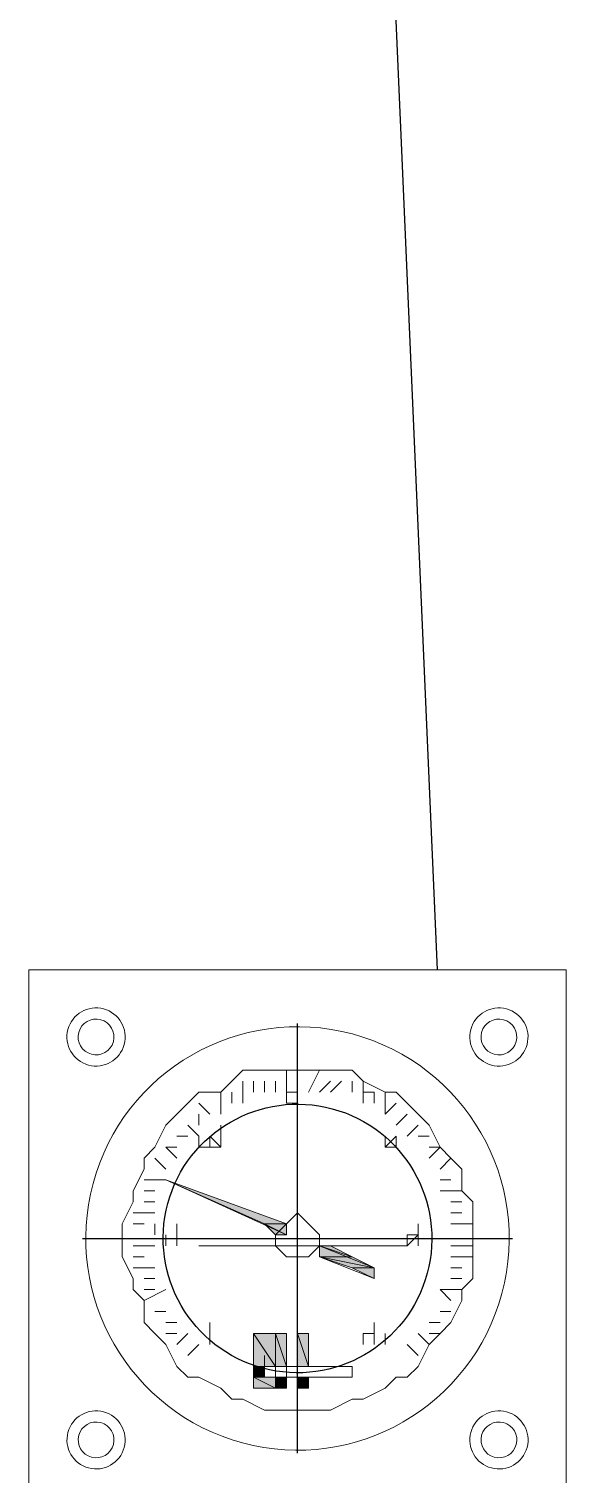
# Model space of a CAD drawing. Header units: millimetres. Extents: x -41310 to 13905, y 1865 to 89610.
# Drawn here: x 6042.8 to 6102.8, y 7212.7 to 7374.1 of the extents above; entities that cross this region are included whole.
import ezdxf

# ---------------------------------------------------------------- set-up
doc = ezdxf.new("R2010")
doc.units = ezdxf.units.MM
doc.linetypes.add('CENTER', pattern=[50.800000000000004, 31.75, -6.35, 6.35, -6.35])
doc.layers.add('1轮廓实线层', color=7, linetype='Continuous', lineweight=0)
doc.layers.add('粗实线', color=7, linetype='Continuous', lineweight=25)
for name, color, linetype in [('3中心线层', 1, 'CENTER'), ('5尺寸标注层', 3, 'Continuous'), ('PDF_0', 7, 'Continuous')]:
    doc.layers.add(name, color=color, linetype=linetype)

msp = doc.modelspace()

# ---------------------------------------------------------------- linework, layer by layer
at = {"layer": '1轮廓实线层', "extrusion": (-0.004685415688226652, -0.01745240643729067, 0.9998367168639968)}
for p, q in [((6102.78099954039, 7269.007595587696, 155.4811282372162), (6042.781658338272, 7269.007595587693, 155.1999604727102)), ((6042.781658338272, 7269.007595587693, 155.1999604727102), (6042.786565392376, 7209.01673387831, 154.1528275840811)), ((6102.785906594495, 7209.016733878311, 154.4339953485872), (6102.78099954039, 7269.007595587696, 155.4811282372162))]:
    msp.add_line(p, q, dxfattribs=at)
for centre, radius in [((3988.117669423093, 8567.43168873985), 23.64412742520642), ((3960.552560137057, 8583.327120475062), 3.25), ((4004.013101158305, 8594.99679802589), 3.25), ((3960.552560137057, 8583.327120475062), 2), ((4004.013101158305, 8594.99679802589), 2), ((3972.222237687884, 8539.866579453812), 3.25), ((4015.682778709135, 8551.536257004635), 3.25), ((3972.222237687884, 8539.866579453812), 2), ((4015.682778709135, 8551.536257004635), 2)]:
    msp.add_circle(centre, radius, dxfattribs=at)
at = {"layer": '3中心线层', "color": 1, "ltscale": 5, "extrusion": (-0.004685415688226652, -0.01745240643729067, 0.9998367168639968)}
for p, q in [((6072.785745288023, 7215.015820136641, 154.3981247567225), (6072.781819644738, 7263.008509504149, 155.2358310676257)), ((6048.784045985533, 7239.012164820394, 154.7045108063717), (6096.783518947227, 7239.012164820396, 154.9294450179765))]:
    msp.add_line(p, q, dxfattribs=at)
at = {"layer": '5尺寸标注层', "ltscale": 2, "extrusion": (-0.004685415688226654, -0.01745240643729067, 0.9998367168639969)}
msp.add_line((6068.556877539581, 7724.451358974596, 80.58857170055433), (6088.383792735617, 7269.007595587704, 155.4136603222138), dxfattribs=at)
at = {"layer": 'PDF_0', "color": 7, "lineweight": 13, "true_color": 0xffffff, "extrusion": (-0.004685415688226654, -0.01745240643729067, 0.9998367168639969)}
for p, q in [((6066.659865159681, 7257.784944995557, 155.1159638228831), (6065.435488952523, 7256.560641695309, 155.0888556462872)), ((6069.108817861866, 7257.784944995557, 155.1274400581693), (6066.659865159681, 7257.784944995557, 155.1159638228831)), ((6071.557770563946, 7257.784944995556, 155.138916293455), (6069.108817861866, 7257.784944995557, 155.1274400581693)), ((6071.557917795618, 7255.336285342042, 155.0961750008645), (6071.557717507695, 7257.78489194248, 155.1389151187688)), ((6072.782246915081, 7257.784944995557, 155.1446544110983), (6071.557770563946, 7257.784944995556, 155.138916293455)), ((6072.782394146681, 7255.33628534204, 155.1019131185075), (6072.782193858759, 7257.784891942479, 155.1446532364117)), ((6075.231199617177, 7257.784944995556, 155.1561306463841), (6072.782246915081, 7257.784944995557, 155.1446544110983)), ((6072.782246915081, 7257.784944995557, 155.1446544110983), (6072.782246915081, 7257.784944995557, 155.1446544110983)), ((6072.782262222876, 7257.784922549969, 155.1446540910399), (6072.782462510798, 7255.336315949632, 155.1019139731375)), ((6074.006870497714, 7255.336285342042, 155.1076512361504), (6075.231146560927, 7257.78489194248, 155.1561294716979)), ((6076.455675968211, 7257.784944995557, 155.161868764027), (6075.231199617177, 7257.784944995556, 155.1561306463841)), ((6078.904628670465, 7257.784944995556, 155.1733449993135), (6076.455675968211, 7257.784944995557, 155.161868764027)), ((6080.129205165475, 7256.560641695309, 155.1577130580038), (6078.904628670465, 7257.784944995556, 155.1733449993135)), ((6065.435488952523, 7256.560641695309, 155.0888556462872), (6064.211112745437, 7255.33633839522, 155.0617474696945)), ((6066.660119668699, 7254.112096310123, 155.0518544993514), (6066.659919380776, 7256.560702910548, 155.0945946172553)), ((6067.8844958758, 7255.336399610385, 155.0789626759472), (6067.884395731839, 7256.560702910547, 155.1003327348983)), ((6069.109018152874, 7255.336300645837, 155.0846992813561), (6069.108918008913, 7256.560603946013, 155.1060693403075)), ((6070.333441444497, 7255.336285342042, 155.0904368832213), (6070.333341300538, 7256.560588642219, 155.1118069421727)), ((6072.782447206092, 7255.336300645837, 155.1019136342852), (6072.78234706213, 7256.560603946013, 155.1232836932365)), ((6075.23134684885, 7255.336285342041, 155.1133893537937), (6076.455723055922, 7256.560588642216, 155.1404975303879)), ((6076.455823199884, 7255.336285342042, 155.1191274714365), (6077.680199406968, 7256.560588642218, 155.1462356480308)), ((6078.90477590205, 7255.336285342042, 155.1306037067227), (6078.904675758089, 7256.560588642217, 155.151973765674)), ((6080.129352397074, 7254.11198204188, 155.1149717654146), (6080.129152109152, 7256.560588642219, 155.157711883317)), ((6082.578258011619, 7255.336338395219, 155.1478192343402), (6080.129205165475, 7256.560641695309, 155.1577130580038)), ((6061.762160043267, 7255.33633839522, 155.0502712344083), (6060.537783836166, 7254.112035094957, 155.0231630578125)), ((6064.211112745437, 7255.33633839522, 155.0617474696945), (6061.762160043267, 7255.33633839522, 155.0502712344083)), ((6064.211267110491, 7252.887793009859, 155.0190082051123), (6064.211066822569, 7255.336399610385, 155.061748323018)), ((6065.435643317578, 7254.112096310122, 155.0461163817081), (6065.435543173615, 7255.336399610387, 155.067486440661)), ((6072.782447206092, 7255.336300645837, 155.1019136342852), (6071.557970854956, 7255.336300645838, 155.0961755166419)), ((6072.782447206092, 7255.336300645837, 155.1019136342852), (6071.557970854956, 7255.336300645838, 155.0961755166419)), ((6071.557970854956, 7255.336300645838, 155.0961755166419), (6071.558070998917, 7254.111997345573, 155.074805457689)), ((6072.782547350052, 7254.111997345574, 155.0805435753323), (6072.782447206092, 7255.336300645837, 155.1019136342852)), ((6072.782547350052, 7254.111997345574, 155.0805435753323), (6072.782447206092, 7255.336300645837, 155.1019136342852)), ((6072.782547350052, 7254.111997345574, 155.0805435753323), (6072.782447206092, 7255.336300645837, 155.1019136342852)), ((6072.782547350052, 7254.111997345574, 155.0805435753323), (6072.782447206092, 7255.336300645837, 155.1019136342852)), ((6072.782547350052, 7254.111997345574, 155.0805435753323), (6072.782447206092, 7255.336300645837, 155.1019136342852)), ((6072.782547350052, 7254.111997345574, 155.0805435753323), (6072.782447206092, 7255.336300645837, 155.1019136342852)), ((6080.129305312523, 7255.336300645838, 155.1363423401434), (6081.353781663587, 7255.336300645837, 155.1420804577863)), ((6081.35382874821, 7254.111982041881, 155.1207098830579), (6081.353728604248, 7255.336285342042, 155.142079942009)), ((6083.802734362667, 7255.336338395221, 155.1535573519832), (6082.578258011619, 7255.336338395219, 155.1478192343402)), ((6082.578258014708, 7255.336300645838, 155.1478185754296), (6082.578458302631, 7252.887694045412, 155.1050784575256)), ((6085.027310857662, 7254.112035094957, 155.1379254106731), (6083.802734362667, 7255.336338395221, 155.1535573519832)), ((6059.313407629094, 7252.887731794706, 154.996054881217), (6058.08903142192, 7251.663428494619, 154.9689467046239)), ((6060.537783836166, 7254.112035094957, 155.0231630578125), (6059.313407629094, 7252.887731794706, 154.996054881217)), ((6062.986790759369, 7252.887793009861, 155.0132700874691), (6061.762214264361, 7254.112096310124, 155.028902028779)), ((6061.762414552283, 7251.663489709787, 154.9861619108766), (6061.762314408322, 7252.887793009861, 155.0075319698262)), ((6071.558070998917, 7254.111997345573, 155.074805457689), (6072.782547350052, 7254.111997345574, 155.0805435753323)), ((6082.578458302631, 7252.887694045412, 155.1050784575256), (6083.802834509715, 7254.111997345575, 155.1321866341196)), ((6083.80303479764, 7251.663390745238, 155.0894465162172), (6085.027411004712, 7252.887694045413, 155.1165546928113)), ((6086.251887352671, 7252.887731794709, 155.1222934693634), (6085.027310857662, 7254.112035094957, 155.1379254106731)), ((6087.476463847753, 7251.663428494621, 155.1066615280569), (6086.251887352671, 7252.887731794709, 155.1222934693634)), ((6058.08903142192, 7251.663428494619, 154.9689467046239), (6056.864755358811, 7249.214821894196, 154.9204684690771)), ((6061.762514696245, 7250.439186409523, 154.9647918519237), (6060.537938201221, 7251.663489709787, 154.9804237932336)), ((6064.211513324368, 7250.439087444975, 154.9762665749756), (6064.211413180406, 7251.663390745236, 154.9976366339285)), ((6085.027611292634, 7250.439087444975, 155.0738145749072), (6086.25198749972, 7251.663390745237, 155.1009227515029)), ((6088.701140486737, 7249.214821894197, 155.0696595277959), (6087.476463847753, 7251.663428494621, 155.1066615280569)), ((6060.538038345181, 7250.439186409522, 154.9590537342808), (6059.313561994061, 7250.439186409523, 154.9533156166375)), ((6061.7625606222, 7250.439087444974, 154.9647903396895), (6061.76266076616, 7249.214784144899, 154.9434202807399)), ((6064.211613468331, 7249.214784144899, 154.9548965160261), (6062.987036973336, 7250.439087444973, 154.9705284573328)), ((6062.987137117298, 7249.2147841449, 154.9491583983832), (6062.987036973336, 7250.439087444973, 154.9705284573328)), ((6062.987137117298, 7249.2147841449, 154.9491583983832), (6062.987036973336, 7250.439087444973, 154.9705284573328)), ((6064.211613468331, 7249.214784144899, 154.9548965160261), (6064.211513324368, 7250.439087444975, 154.9762665749756)), ((6082.578658590553, 7250.439087444974, 155.0623383396214), (6082.578758734514, 7249.2147841449, 155.0409682806718)), ((6082.578758734514, 7249.2147841449, 155.0409682806718), (6082.578658590553, 7250.439087444974, 155.0623383396214)), ((6082.578658590553, 7250.439087444974, 155.0623383396214), (6082.578658590553, 7250.439087444974, 155.0623383396214)), ((6082.578758734514, 7249.2147841449, 155.0409682806718), (6083.8031349416, 7250.439087444975, 155.0680764572643)), ((6083.803235085561, 7249.214784144901, 155.0467063983148), (6083.8031349416, 7250.439087444975, 155.0680764572643)), ((6083.803235085561, 7249.214784144901, 155.0467063983148), (6083.8031349416, 7250.439087444975, 155.0680764572643)), ((6086.252087643681, 7250.439087444975, 155.07955269255), (6087.476563994802, 7250.439087444975, 155.0852908101933)), ((6056.864755358811, 7249.214821894196, 154.9204684690771), (6055.640379151635, 7247.990518593931, 154.8933602924809)), ((6055.640379151635, 7247.990518593931, 154.8933602924809), (6055.640479295596, 7246.766215293668, 154.8719902335281)), ((6058.089386074898, 7246.766276508922, 154.8834673221393), (6056.864809579903, 7247.990579809099, 154.8990992634478)), ((6059.313808208028, 7247.990480844636, 154.9105739865012), (6058.089231712931, 7249.2147841449, 154.9262059278108)), ((6058.089231712931, 7249.2147841449, 154.9262059278108), (6059.313708064066, 7249.214784144899, 154.9319440454541)), ((6061.76266076616, 7249.214784144899, 154.9434202807399), (6062.987137117298, 7249.2147841449, 154.9491583983832)), ((6062.987137117298, 7249.2147841449, 154.9491583983832), (6064.211613468331, 7249.214784144899, 154.9548965160261)), ((6082.578758734514, 7249.2147841449, 155.0409682806718), (6083.803235085561, 7249.214784144901, 155.0467063983148)), ((6087.476664138762, 7249.2147841449, 155.0639207512437), (6088.701140489827, 7249.2147841449, 155.0696588688867)), ((6088.701140489827, 7249.2147841449, 155.0696588688867), (6087.476764282726, 7247.990480844638, 155.0425506922909)), ((6089.925716981819, 7247.990518593934, 155.0540275864863), (6088.701140486737, 7249.214821894197, 155.0696595277959)), ((6088.70135608244, 7246.766192848258, 155.0269190898347), (6089.925732289599, 7247.990496148344, 155.0540272664278)), ((6091.150293476916, 7246.766215293671, 155.0383956451767), (6089.925716981819, 7247.990518593934, 155.0540275864863)), ((6055.640479295596, 7246.766215293668, 154.8719902335281), (6054.416203232486, 7244.317608693332, 154.8235119979828)), ((6091.150493764839, 7244.317608693332, 154.9956555272743), (6091.150293476916, 7246.766215293671, 155.0383956451767)), ((6058.08948621886, 7245.541973208748, 154.862097263188), (6055.640533516778, 7245.541973208746, 154.8506210279022)), ((6071.559172582492, 7240.644661043349, 154.8397348092192), (6058.089532144815, 7245.541874244213, 154.862095750954)), ((6058.089532144815, 7245.541874244213, 154.862095750954), (6071.559272726454, 7239.420357743275, 154.8183647502697)), ((6088.701456226402, 7245.541889547992, 155.0055490308819), (6089.925932577523, 7245.541889547994, 155.0112871485251)), ((6054.416303376449, 7243.093305393068, 154.80214193903), (6053.192027313222, 7240.64469879273, 154.7536637034841)), ((6054.416203232486, 7244.317608693332, 154.8235119979828), (6054.416303376449, 7243.093305393068, 154.80214193903)), ((6056.865110011787, 7244.317669908498, 154.8349890865925), (6055.64063366074, 7244.317669908498, 154.8292509689496)), ((6056.865210155747, 7243.093366608235, 154.8136190276397), (6055.640733804701, 7243.093366608236, 154.8078809099968)), ((6088.701556370364, 7244.317586247746, 154.9841789719293), (6091.150509072546, 7244.317586247744, 154.9956552072155)), ((6089.926132865445, 7243.093282947657, 154.9685470306227), (6091.150609216507, 7243.093282947657, 154.9742851482657)), ((6092.375070259834, 7243.09330539307, 154.9800235859643), (6091.150493764839, 7244.317608693332, 154.9956555272743)), ((6092.375270547756, 7240.644698792734, 154.9372834680618), (6092.375070259834, 7243.09330539307, 154.9800235859643)), ((6056.86534092221, 7241.868933735949, 154.7922468504765), (6054.416388220042, 7241.868933735948, 154.7807706151903)), ((6072.783548797177, 7241.868872520784, 154.8668413830596), (6071.559172590004, 7240.644569220693, 154.8397332064664)), ((6074.00812529217, 7240.644569220694, 154.8512094417526), (6072.783548797177, 7241.868872520784, 154.8668413830596)), ((6072.783548797177, 7241.868872520784, 154.8668413830596), (6072.783548797177, 7241.868872520784, 154.8668413830596)), ((6089.926179943139, 7241.869048004366, 154.9471779161802), (6091.150656294201, 7241.869048004367, 154.9529160338232)), ((6053.192027313222, 7240.64469879273, 154.7536637034841), (6053.192127457181, 7239.420395492572, 154.7322936445331)), ((6055.640964715123, 7240.644630435861, 154.7651386738838), (6054.416488364002, 7240.644630435859, 154.7594005562405)), ((6056.865518752025, 7239.42044140384, 154.7495086219126), (6056.865418608064, 7240.644744704103, 154.7708786808654)), ((6059.314509215757, 7239.420357743275, 154.7609835738396), (6059.314409071796, 7240.644661043349, 154.7823536327892)), ((6071.559172590004, 7240.644569220693, 154.8397332064664), (6070.334796382931, 7239.420265920447, 154.812625029871)), ((6075.232701787194, 7239.420265920447, 154.8355775004429), (6074.00812529217, 7240.644569220694, 154.8512094417526)), ((6086.252951177858, 7239.42044140384, 154.8872234453455), (6086.252851033898, 7240.644744704105, 154.9085935042984)), ((6089.9262800871, 7240.644744704105, 154.9258078572274), (6092.375232789282, 7240.644744704106, 154.9372840925136)), ((6092.375370691718, 7239.420395492572, 154.9159134091108), (6092.375270547756, 7240.644698792734, 154.9372834680618)), ((6053.192127457181, 7239.420395492572, 154.7322936445331), (6053.192327745104, 7236.971788892118, 154.6895535266286)), ((6056.865641354094, 7238.196023835335, 154.728136673621), (6054.416688651927, 7238.196023835335, 154.7166604383348)), ((6058.09003286462, 7239.420357743276, 154.7552454561963), (6058.090133008584, 7238.196054442997, 154.7338753972431)), ((6058.09003286462, 7239.420357743276, 154.7552454561963), (6058.090133008584, 7238.196054442997, 154.7338753972431)), ((6059.314609359717, 7238.196054442997, 154.7396135148865), (6059.314509215757, 7239.420357743275, 154.7609835738396)), ((6059.314509215757, 7239.420357743275, 154.7609835738396), (6059.314609359717, 7238.196054442997, 154.7396135148865)), ((6070.334796382931, 7239.420265920447, 154.812625029871), (6070.334896526892, 7238.195962620255, 154.7912549709194)), ((6070.334896526892, 7238.195962620255, 154.7912549709194), (6071.559473021887, 7236.971659320006, 154.7756230296096)), ((6074.008425724054, 7236.971659320006, 154.7870992648958), (6075.232801931155, 7238.195962620255, 154.8142074414913)), ((6075.232801923646, 7238.196054442999, 154.8142090442457), (6075.232701779683, 7239.420357743277, 154.8355791031988)), ((6075.232801931155, 7238.195962620255, 154.8142074414913), (6075.232701787194, 7239.420265920447, 154.8355775004429)), ((6081.355383966968, 7235.747447842575, 154.800159514557), (6075.232801923646, 7238.196054442999, 154.8142090442457)), ((6086.252988939334, 7239.420357743276, 154.887222161986), (6085.028512588286, 7239.420357743276, 154.8814840443431)), ((6085.028612732247, 7238.196054442999, 154.86011398539), (6085.028512588286, 7239.420357743276, 154.8814840443431)), ((6085.028512588286, 7239.420357743276, 154.8814840443431), (6085.028612732247, 7238.196054442999, 154.86011398539)), ((6086.252988939334, 7239.420357743276, 154.887222161986), (6085.028612732247, 7238.196054442999, 154.86011398539)), ((6085.028612732247, 7238.196054442999, 154.86011398539), (6085.028612732247, 7238.196054442999, 154.86011398539)), ((6086.253051321819, 7238.196138103753, 154.8658533863957), (6086.252951177858, 7239.42044140384, 154.8872234453455)), ((6086.252988939334, 7239.420357743276, 154.887222161986), (6086.253089083294, 7238.196054442999, 154.8658521030329)), ((6086.252988939334, 7239.420357743276, 154.887222161986), (6086.253089083294, 7238.196054442999, 154.8658521030329)), ((6086.253089083294, 7238.196054442999, 154.8658521030329), (6086.252988939334, 7239.420357743276, 154.887222161986)), ((6089.926480375023, 7238.196138103753, 154.8830677393247), (6092.375433077206, 7238.196138103753, 154.8945439746109)), ((6089.926480375023, 7238.196138103753, 154.8830677393247), (6092.375433077206, 7238.196138103753, 154.8945439746109)), ((6092.375570979641, 7236.97178889212, 154.8731732912063), (6092.375370691718, 7239.420395492572, 154.9159134091108)), ((6092.375470838768, 7238.196054442999, 154.8945426912485), (6092.375370694806, 7239.420357743276, 154.9159127502016)), ((6053.192327745104, 7236.971788892118, 154.6895535266286), (6054.417004384178, 7234.523182291694, 154.6525515263681)), ((6055.641265147009, 7236.971720535159, 154.7010284970267), (6054.416788795888, 7236.971720535159, 154.6952903793835)), ((6071.559473021887, 7236.971659320006, 154.7756230296096), (6072.783949373023, 7236.971659320006, 154.7813611472529)), ((6072.783949373023, 7236.971659320006, 154.7813611472529), (6074.008425724054, 7236.971659320006, 154.7870992648958)), ((6075.232902067606, 7236.971751142733, 154.7928389852928), (6081.355484110929, 7234.523144542312, 154.7787894556042)), ((6089.926580518983, 7236.971834803489, 154.8616976803718), (6092.375533221166, 7236.97183480349, 154.873173915658)), ((6092.375771267563, 7234.523182291694, 154.8304331733024), (6092.375570979641, 7236.97178889212, 154.8731732912063)), ((6056.865841642018, 7235.747417234998, 154.6853965557185), (6054.416888939848, 7235.747417234998, 154.6739203204324)), ((6081.355484110929, 7234.523144542312, 154.7787894556042), (6081.355383966968, 7235.747447842575, 154.800159514557)), ((6089.926680662945, 7235.747531503241, 154.8403276214192), (6091.151157014006, 7235.747531503242, 154.8460657390622)), ((6054.417004384178, 7234.523182291694, 154.6525515263681), (6054.417104528138, 7233.298878991431, 154.6311814674152)), ((6054.417104528138, 7233.298878991431, 154.6311814674152), (6055.641681023133, 7232.074575691355, 154.6155495261085)), ((6056.865941785977, 7234.523113934822, 154.6640264967672), (6055.64146543493, 7234.523113934822, 154.6582883791243)), ((6056.866072548784, 7233.298725953537, 154.6426551031708), (6055.641596197633, 7233.298725953537, 154.6369169855274)), ((6058.090548899816, 7233.298725953535, 154.6483932208136), (6055.641696341594, 7232.074422653463, 154.6155469265778)), ((6091.151395063578, 7233.298841242135, 154.8033243377975), (6088.702442361322, 7233.298841242135, 154.7918481025109)), ((6088.702442361322, 7233.298841242135, 154.7918481025109), (6089.927018856405, 7232.074537941975, 154.7762161612031)), ((6089.926780806905, 7234.523228203153, 154.8189575624694), (6091.151257157968, 7234.523228203152, 154.8246956801124)), ((6091.151395060491, 7233.298878991431, 154.8033249967067), (6092.375771267563, 7234.523182291694, 154.8304331733024)), ((6091.151495204453, 7232.074575691357, 154.7819549377571), (6091.151395060491, 7233.298878991431, 154.8033249967067)), ((6055.641681023133, 7232.074575691355, 154.6155495261085), (6055.641881311056, 7229.625969090932, 154.5728094082045)), ((6089.92721914124, 7229.625969090934, 154.7334767022099), (6091.151495204453, 7232.074575691357, 154.7819549377571)), ((6058.09074918774, 7230.850119353198, 154.6056531029112), (6056.866272836705, 7230.850119353199, 154.5999149852684)), ((6088.702657964621, 7230.850119353201, 154.7491060439871), (6089.927134315741, 7230.8501193532, 154.7548441616303)), ((6055.641881311056, 7229.625969090932, 154.5728094082045), (6056.866457806153, 7228.401665790669, 154.557177466895)), ((6059.315325682749, 7229.625816052936, 154.5900211616012), (6058.0908493317, 7229.625816052935, 154.5842830439583)), ((6062.988839564639, 7228.401628041373, 154.5858673962011), (6062.988739420678, 7229.625931341638, 154.6072374551539)), ((6081.355984830735, 7228.401628041373, 154.6719391608464), (6081.355884686775, 7229.625931341639, 154.6933092197993)), ((6087.478281757534, 7229.625816052937, 154.7219978673913), (6088.70275810858, 7229.625816052936, 154.7277359850342)), ((6088.70284293408, 7228.401665790671, 154.7063685256138), (6089.92721914124, 7229.625969090934, 154.7334767022099)), ((6056.866457806153, 7228.401665790669, 154.557177466895), (6058.091034301147, 7227.177362490493, 154.5415455255865)), ((6059.31541868081, 7228.401551522426, 154.5686517458974), (6058.090942329762, 7228.401551522427, 154.5629136282545)), ((6058.091034301147, 7227.177362490493, 154.5415455255865), (6059.315710940204, 7224.72875589007, 154.5045435253259)), ((6060.539894002084, 7228.401665790669, 154.5743918532961), (6059.315517795012, 7227.177362490494, 154.5472836767019)), ((6061.76447049718, 7227.177362490493, 154.5587599119881), (6060.540094290005, 7225.953059190331, 154.5316517353937)), ((6062.988939708601, 7227.177324741109, 154.5644973372482), (6062.988839564639, 7228.401628041373, 154.5858673962011)), ((6062.988839564639, 7228.401628041373, 154.5858673962011), (6062.988939708601, 7227.177324741109, 154.5644973372482)), ((6062.988946848242, 7227.177362490494, 154.564498029631), (6062.98884670428, 7228.401665790669, 154.5858680885824)), ((6067.887253858199, 7222.280035021388, 154.5019682746394), (6067.886753138391, 7228.401551522428, 154.6088185693989)), ((6070.335712986461, 7228.401512752864, 154.6202941614393), (6067.886760284278, 7228.401512752862, 154.6088179261531)), ((6070.336006272357, 7224.728641621826, 154.5561846278293), (6070.335705840473, 7228.401551522427, 154.6202948046846)), ((6070.336006272357, 7224.728641621826, 154.5561846278293), (6070.335705840473, 7228.401551522427, 154.6202948046846)), ((6070.335728284226, 7228.401612737578, 154.6202959783863), (6071.560204635259, 7228.401612737579, 154.6260340960291)), ((6071.560482623477, 7224.728641621827, 154.5619227454726), (6071.560182191592, 7228.401551522426, 154.6260329223279)), ((6072.784958974524, 7224.728641621827, 154.5676608631155), (6072.784658542641, 7228.401551522426, 154.6317710399708)), ((6072.784680986408, 7228.401612737579, 154.6317722136725), (6074.009157337427, 7228.401612737578, 154.6375103313153)), ((6074.009435325557, 7224.728641621828, 154.5733989807584), (6074.009134893673, 7228.401551522427, 154.6375091576136)), ((6081.355984830735, 7228.401628041373, 154.6719391608464), (6080.131508479673, 7228.401628041374, 154.6662010432035)), ((6080.131608623633, 7227.177324741111, 154.6448309842506), (6080.131508479673, 7228.401628041374, 154.6662010432035)), ((6081.356084974697, 7227.17732474111, 154.6505691018936), (6081.355984830735, 7228.401628041373, 154.6719391608464)), ((6081.356084974697, 7227.17732474111, 154.6505691018936), (6081.355984830735, 7228.401628041373, 154.6719391608464)), ((6081.356084974697, 7227.17732474111, 154.6505691018936), (6081.355984830735, 7228.401628041373, 154.6719391608464)), ((6082.580561325818, 7227.177324741109, 154.6563072195368), (6082.580461181856, 7228.401628041373, 154.6776772784897)), ((6085.029514027899, 7227.177324741111, 154.6677834548226), (6086.254090522908, 7225.953021440951, 154.6521515135144)), ((6086.253890234986, 7228.401628041375, 154.6948916314184), (6087.478466730067, 7227.177324741111, 154.6792596901087)), ((6086.254190663782, 7224.72875589007, 154.6307821134722), (6087.478466726979, 7227.177362490493, 154.6792603490194)), ((6087.478374755507, 7228.401551522426, 154.700628451687), (6088.702851106642, 7228.401551522426, 154.7063665693303)), ((6087.478466726979, 7227.177362490493, 154.6792603490194), (6088.70284293408, 7228.401665790671, 154.7063685256138)), ((6069.111552365063, 7224.728702836978, 154.5504476838881), (6069.111452221101, 7225.953006137068, 154.5718177428379)), ((6071.560474453991, 7224.728718140775, 154.5619240428468), (6071.560374310028, 7225.95302144095, 154.5832941017981)), ((6072.784950805124, 7224.728718140774, 154.5676621604901), (6072.784850661163, 7225.95302144095, 154.5890322194414)), ((6059.315710940204, 7224.72875589007, 154.5045435253259), (6060.540287435199, 7223.504452589806, 154.4889115840158)), ((6078.90733256051, 7224.728718140775, 154.5963527487053), (6069.111521751907, 7224.728718140774, 154.550447807561)), ((6069.111521751907, 7224.728718140774, 154.550447807561), (6069.11162189587, 7223.50441484051, 154.5290777486081)), ((6069.111637211156, 7223.504299551912, 154.5290758079863), (6069.111537067194, 7224.728602852174, 154.5504458669391)), ((6069.111652509025, 7223.50439953673, 154.5290776249355), (6069.111552365063, 7224.728702836978, 154.5504476838881)), ((6070.336098246917, 7223.50441484051, 154.5348158662511), (6070.335998102955, 7224.728718140774, 154.5561859252039)), ((6070.335998102955, 7224.728718140774, 154.5561859252039), (6070.336098246917, 7223.50441484051, 154.5348158662511)), ((6070.336098246917, 7223.50441484051, 154.5348158662511), (6070.335998102955, 7224.728718140774, 154.5561859252039)), ((6070.335998102955, 7224.728718140774, 154.5561859252039), (6070.336098246917, 7223.50441484051, 154.5348158662511)), ((6071.56057459795, 7223.504414840511, 154.5405539838939), (6071.560474453991, 7224.728718140775, 154.5619240428468)), ((6071.56057459795, 7223.504414840511, 154.5405539838939), (6071.560474453991, 7224.728718140775, 154.5619240428468)), ((6071.560474453991, 7224.728718140775, 154.5619240428468), (6071.56057459795, 7223.504414840511, 154.5405539838939)), ((6072.785050949086, 7223.50441484051, 154.5462921015372), (6072.784950805124, 7224.728718140774, 154.5676621604901)), ((6078.907432704471, 7223.504414840512, 154.5749826897524), (6078.90733256051, 7224.728718140775, 154.5963527487053)), ((6078.90733256051, 7224.728718140775, 154.5963527487053), (6078.90733256051, 7224.728718140775, 154.5963527487053)), ((6078.907463317624, 7223.50439953673, 154.5749825660798), (6078.907363173664, 7224.728702836977, 154.5963526250324)), ((6085.029814456695, 7223.504452589807, 154.6036739368764), (6086.254190663782, 7224.72875589007, 154.6307821134722)), ((6060.540287435199, 7223.504452589806, 154.4889115840158), (6061.764763786261, 7223.504452589806, 154.4946497016588)), ((6061.764763786261, 7223.504452589806, 154.4946497016588), (6064.213816632391, 7222.280149289732, 154.4847558779954)), ((6064.213816632391, 7222.280149289732, 154.4847558779954), (6065.438393127401, 7221.055845989468, 154.4691239366854)), ((6070.336205530519, 7222.280149289733, 154.5134464996828), (6067.887252828425, 7222.280149289732, 154.501970264397)), ((6069.11162189587, 7223.50441484051, 154.5290777486081), (6078.907432704471, 7223.504414840512, 154.5749826897524)), ((6070.336098246917, 7223.50441484051, 154.5348158662511), (6070.336198390878, 7222.280111540349, 154.5134458072999)), ((6070.336198390878, 7222.280111540349, 154.5134458072999), (6070.336098246917, 7223.50441484051, 154.5348158662511)), ((6070.336098246917, 7223.50441484051, 154.5348158662511), (6070.336098246917, 7223.50441484051, 154.5348158662511)), ((6070.336198390878, 7222.280111540349, 154.5134458072999), (6071.560674741912, 7222.28011154035, 154.5191839249428)), ((6071.560674741912, 7222.28011154035, 154.5191839249428), (6071.56057459795, 7223.504414840511, 154.5405539838939)), ((6071.56057459795, 7223.504414840511, 154.5405539838939), (6071.56057459795, 7223.504414840511, 154.5405539838939)), ((6072.785050949086, 7223.50441484051, 154.5462921015372), (6072.785151093047, 7222.280111540349, 154.5249220425861)), ((6072.785151093047, 7222.280111540349, 154.5249220425861), (6074.00962744408, 7222.280111540349, 154.530660160229)), ((6074.00962744408, 7222.280111540349, 154.530660160229), (6074.009527300119, 7223.50441484051, 154.5520302191801)), ((6080.132109340353, 7221.055845989469, 154.5379813484021), (6082.580961898575, 7222.280149289732, 154.5708276426411)), ((6082.580961898575, 7222.280149289732, 154.5708276426411), (6083.805338105662, 7223.504452589807, 154.5979358192336)), ((6083.805338105662, 7223.504452589807, 154.5979358192336), (6085.029814456695, 7223.504452589807, 154.6036739368764)), ((6065.438393127401, 7221.055845989468, 154.4691239366854), (6066.662869478521, 7221.055845989468, 154.4748620543287)), ((6066.662869478521, 7221.055845989468, 154.4748620543287), (6069.111922324666, 7219.831542689293, 154.4649682306636)), ((6076.45878043101, 7219.831542689294, 154.4993969365213), (6078.907632989305, 7221.05584598947, 154.5322432307592)), ((6078.907632989305, 7221.05584598947, 154.5322432307592), (6080.132109340353, 7221.055845989469, 154.5379813484021)), ((6069.111922324666, 7219.831542689293, 154.4649682306636), (6071.560875026747, 7219.831542689294, 154.4764444659493)), ((6071.560875026747, 7219.831542689294, 154.4764444659493), (6072.785351377881, 7219.831542689294, 154.4821825835926)), ((6072.785351377881, 7219.831542689294, 154.4821825835926), (6075.234304079977, 7219.831542689293, 154.4936588188784)), ((6075.234304079977, 7219.831542689293, 154.4936588188784), (6076.45878043101, 7219.831542689294, 154.4993969365213))]:
    msp.add_line(p, q, dxfattribs=at)
at = {"layer": 'PDF_0', "lineweight": 13, "extrusion": (-0.004685415688226654, -0.01745240643729067, 0.9998367168639969)}
for p, q in [((6058.089532144815, 7245.541874244213, 154.862095750954), (6069.110219880412, 7240.64466104335, 154.8282585739335)), ((6071.559172582492, 7240.644661043349, 154.8397348092192), (6058.089532144815, 7245.541874244213, 154.862095750954)), ((6058.089532144815, 7245.541874244213, 154.862095750954), (6058.089532144815, 7245.541874244213, 154.862095750954)), ((6058.089532144815, 7245.541874244213, 154.862095750954), (6069.110219880412, 7240.64466104335, 154.8282585739335)), ((6071.559172582492, 7240.644661043349, 154.8397348092192), (6058.089532144815, 7245.541874244213, 154.862095750954)), ((6058.089532144815, 7245.541874244213, 154.862095750954), (6058.089532144815, 7245.541874244213, 154.862095750954)), ((6069.110219880412, 7240.64466104335, 154.8282585739335), (6071.559172582492, 7240.644661043349, 154.8397348092192)), ((6071.559272726454, 7239.420357743275, 154.8183647502697), (6069.110219880412, 7240.64466104335, 154.8282585739335)), ((6069.110219880412, 7240.64466104335, 154.8282585739335), (6069.110219880412, 7240.64466104335, 154.8282585739335)), ((6071.559272726454, 7239.420357743275, 154.8183647502697), (6069.110219880412, 7240.64466104335, 154.8282585739335)), ((6069.110219880412, 7240.64466104335, 154.8282585739335), (6071.559172582492, 7240.644661043349, 154.8397348092192)), ((6071.559272726454, 7239.420357743275, 154.8183647502697), (6069.110219880412, 7240.64466104335, 154.8282585739335)), ((6070.33479637542, 7239.420357743275, 154.8126266326268), (6069.110219880412, 7240.64466104335, 154.8282585739335)), ((6071.559272726454, 7239.420357743275, 154.8183647502697), (6069.110219880412, 7240.64466104335, 154.8282585739335)), ((6070.33479637542, 7239.420357743275, 154.8126266326268), (6069.110219880412, 7240.64466104335, 154.8282585739335)), ((6069.110219880412, 7240.64466104335, 154.8282585739335), (6071.559172582492, 7240.644661043349, 154.8397348092192)), ((6069.110219880412, 7240.64466104335, 154.8282585739335), (6071.559172582492, 7240.644661043349, 154.8397348092192)), ((6071.559172582492, 7240.644661043349, 154.8397348092192), (6071.559272726454, 7239.420357743275, 154.8183647502697)), ((6071.559172582492, 7240.644661043349, 154.8397348092192), (6071.559272726454, 7239.420357743275, 154.8183647502697)), ((6070.33479637542, 7239.420357743275, 154.8126266326268), (6071.559272726454, 7239.420357743275, 154.8183647502697)), ((6070.33479637542, 7239.420357743275, 154.8126266326268), (6071.559272726454, 7239.420357743275, 154.8183647502697)), ((6071.559272726454, 7239.420357743275, 154.8183647502697), (6070.33479637542, 7239.420357743275, 154.8126266326268)), ((6070.33479637542, 7239.420357743275, 154.8126266326268), (6071.559272726454, 7239.420357743275, 154.8183647502697)), ((6070.33479637542, 7239.420357743275, 154.8126266326268), (6071.559272726454, 7239.420357743275, 154.8183647502697)), ((6071.559272726454, 7239.420357743275, 154.8183647502697), (6070.33479637542, 7239.420357743275, 154.8126266326268)), ((6078.906331120896, 7236.971751142736, 154.8100533382222), (6075.232801923646, 7238.196054442999, 154.8142090442457)), ((6075.232801923646, 7238.196054442999, 154.8142090442457), (6075.232902067606, 7236.971751142733, 154.7928389852928)), ((6078.906331120896, 7236.971751142736, 154.8100533382222), (6075.232801923646, 7238.196054442999, 154.8142090442457)), ((6075.232801923646, 7238.196054442999, 154.8142090442457), (6076.457278274678, 7238.196054442999, 154.8199471618885)), ((6078.906331120896, 7236.971751142736, 154.8100533382222), (6075.232801923646, 7238.196054442999, 154.8142090442457)), ((6075.232801923646, 7238.196054442999, 154.8142090442457), (6075.232902067606, 7236.971751142733, 154.7928389852928)), ((6075.232801923646, 7238.196054442999, 154.8142090442457), (6076.457278274678, 7238.196054442999, 154.8199471618885)), ((6075.232801923646, 7238.196054442999, 154.8142090442457), (6076.457278274678, 7238.196054442999, 154.8199471618885)), ((6076.457278274678, 7238.196054442999, 154.8199471618885), (6075.232801923646, 7238.196054442999, 154.8142090442457)), ((6075.232801923646, 7238.196054442999, 154.8142090442457), (6078.906331120896, 7236.971751142736, 154.8100533382222)), ((6075.232801923646, 7238.196054442999, 154.8142090442457), (6076.457278274678, 7238.196054442999, 154.8199471618885)), ((6076.457278274678, 7238.196054442999, 154.8199471618885), (6075.232801923646, 7238.196054442999, 154.8142090442457)), ((6075.232801923646, 7238.196054442999, 154.8142090442457), (6075.232801923646, 7238.196054442999, 154.8142090442457)), ((6076.457278274678, 7238.196054442999, 154.8199471618885), (6078.906331120896, 7236.971751142736, 154.8100533382222)), ((6076.457278274678, 7238.196054442999, 154.8199471618885), (6078.906331120896, 7236.971751142736, 154.8100533382222)), ((6075.232902067606, 7236.971751142733, 154.7928389852928), (6078.906331120896, 7236.971751142736, 154.8100533382222)), ((6081.355383966968, 7235.747447842575, 154.800159514557), (6075.232902067606, 7236.971751142733, 154.7928389852928)), ((6075.232902067606, 7236.971751142733, 154.7928389852928), (6075.232902067606, 7236.971751142733, 154.7928389852928)), ((6081.355383966968, 7235.747447842575, 154.800159514557), (6075.232902067606, 7236.971751142733, 154.7928389852928)), ((6075.232902067606, 7236.971751142733, 154.7928389852928), (6078.906331120896, 7236.971751142736, 154.8100533382222)), ((6081.355383966968, 7235.747447842575, 154.800159514557), (6075.232902067606, 7236.971751142733, 154.7928389852928)), ((6078.906431264857, 7235.747447842575, 154.7886832792711), (6075.232902067606, 7236.971751142733, 154.7928389852928)), ((6081.355383966968, 7235.747447842575, 154.800159514557), (6075.232902067606, 7236.971751142733, 154.7928389852928)), ((6078.906431264857, 7235.747447842575, 154.7886832792711), (6075.232902067606, 7236.971751142733, 154.7928389852928)), ((6078.906331120896, 7236.971751142736, 154.8100533382222), (6075.232902067606, 7236.971751142733, 154.7928389852928)), ((6078.906331120896, 7236.971751142736, 154.8100533382222), (6075.232902067606, 7236.971751142733, 154.7928389852928)), ((6078.906331120896, 7236.971751142736, 154.8100533382222), (6081.355383966968, 7235.747447842575, 154.800159514557)), ((6078.906331120896, 7236.971751142736, 154.8100533382222), (6081.355383966968, 7235.747447842575, 154.800159514557)), ((6078.906431264857, 7235.747447842575, 154.7886832792711), (6081.355383966968, 7235.747447842575, 154.800159514557)), ((6078.906431264857, 7235.747447842575, 154.7886832792711), (6081.355383966968, 7235.747447842575, 154.800159514557)), ((6081.355484110929, 7234.523144542312, 154.7787894556042), (6078.906431264857, 7235.747447842575, 154.7886832792711)), ((6078.906431264857, 7235.747447842575, 154.7886832792711), (6081.355383966968, 7235.747447842575, 154.800159514557)), ((6078.906431264857, 7235.747447842575, 154.7886832792711), (6081.355383966968, 7235.747447842575, 154.800159514557)), ((6081.355484110929, 7234.523144542312, 154.7787894556042), (6078.906431264857, 7235.747447842575, 154.7886832792711)), ((6081.355383966968, 7235.747447842575, 154.800159514557), (6081.355484110929, 7234.523144542312, 154.7787894556042)), ((6081.355383966968, 7235.747447842575, 154.800159514557), (6081.355484110929, 7234.523144542312, 154.7787894556042)), ((6070.335998102955, 7224.728718140774, 154.5561859252039), (6067.886744968904, 7228.401628041374, 154.608819866773)), ((6067.886744968904, 7228.401628041374, 154.608819866773), (6067.887045400787, 7224.728718140775, 154.5447096899178)), ((6070.335998102955, 7224.728718140774, 154.5561859252039), (6067.886744968904, 7228.401628041374, 154.608819866773)), ((6067.886744968904, 7228.401628041374, 154.608819866773), (6070.335697671073, 7228.401628041374, 154.6202961020592)), ((6070.335998102955, 7224.728718140774, 154.5561859252039), (6067.886744968904, 7228.401628041374, 154.608819866773)), ((6067.886744968904, 7228.401628041374, 154.608819866773), (6067.887045400787, 7224.728718140775, 154.5447096899178)), ((6070.335998102955, 7224.728718140774, 154.5561859252039), (6067.886744968904, 7228.401628041374, 154.608819866773)), ((6067.886744968904, 7228.401628041374, 154.608819866773), (6070.335697671073, 7228.401628041374, 154.6202961020592)), ((6070.335697671073, 7228.401628041374, 154.6202961020592), (6070.335998102955, 7224.728718140774, 154.5561859252039)), ((6071.560474453991, 7224.728718140775, 154.5619240428468), (6070.335697671073, 7228.401628041374, 154.6202961020592)), ((6070.335697671073, 7228.401628041374, 154.6202961020592), (6070.335998102955, 7224.728718140774, 154.5561859252039)), ((6070.335697671073, 7228.401628041374, 154.6202961020592), (6070.335998102955, 7224.728718140774, 154.5561859252039)), ((6071.560474453991, 7224.728718140775, 154.5619240428468), (6070.335697671073, 7228.401628041374, 154.6202961020592)), ((6070.335697671073, 7228.401628041374, 154.6202961020592), (6071.560174022105, 7228.401628041373, 154.626034219702)), ((6071.560474453991, 7224.728718140775, 154.5619240428468), (6070.335697671073, 7228.401628041374, 154.6202961020592)), ((6070.335697671073, 7228.401628041374, 154.6202961020592), (6070.335998102955, 7224.728718140774, 154.5561859252039)), ((6071.560474453991, 7224.728718140775, 154.5619240428468), (6070.335697671073, 7228.401628041374, 154.6202961020592)), ((6070.335697671073, 7228.401628041374, 154.6202961020592), (6071.560174022105, 7228.401628041373, 154.626034219702)), ((6071.560174022105, 7228.401628041373, 154.626034219702), (6071.560474453991, 7224.728718140775, 154.5619240428468)), ((6071.560174022105, 7228.401628041373, 154.626034219702), (6071.560474453991, 7224.728718140775, 154.5619240428468)), ((6072.784950805124, 7224.728718140774, 154.5676621604901), (6072.784650373241, 7228.401628041373, 154.6317723373454)), ((6072.784650373241, 7228.401628041373, 154.6317723373454), (6072.784950805124, 7224.728718140774, 154.5676621604901)), ((6072.784950805124, 7224.728718140774, 154.5676621604901), (6072.784650373241, 7228.401628041373, 154.6317723373454)), ((6072.784650373241, 7228.401628041373, 154.6317723373454), (6072.784950805124, 7224.728718140774, 154.5676621604901)), ((6074.009427156157, 7224.728718140776, 154.5734002781329), (6072.784650373241, 7228.401628041373, 154.6317723373454)), ((6072.784650373241, 7228.401628041373, 154.6317723373454), (6072.784950805124, 7224.728718140774, 154.5676621604901)), ((6072.784950805124, 7224.728718140774, 154.5676621604901), (6072.784650373241, 7228.401628041373, 154.6317723373454)), ((6072.784650373241, 7228.401628041373, 154.6317723373454), (6072.784950805124, 7224.728718140774, 154.5676621604901)), ((6072.784950805124, 7224.728718140774, 154.5676621604901), (6072.784650373241, 7228.401628041373, 154.6317723373454)), ((6072.784650373241, 7228.401628041373, 154.6317723373454), (6072.784950805124, 7224.728718140774, 154.5676621604901)), ((6074.009427156157, 7224.728718140776, 154.5734002781329), (6072.784650373241, 7228.401628041373, 154.6317723373454)), ((6072.784650373241, 7228.401628041373, 154.6317723373454), (6074.009126724273, 7228.401628041373, 154.6375104549882)), ((6074.009427156157, 7224.728718140776, 154.5734002781329), (6072.784650373241, 7228.401628041373, 154.6317723373454)), ((6072.784650373241, 7228.401628041373, 154.6317723373454), (6072.784950805124, 7224.728718140774, 154.5676621604901)), ((6074.009427156157, 7224.728718140776, 154.5734002781329), (6072.784650373241, 7228.401628041373, 154.6317723373454)), ((6072.784650373241, 7228.401628041373, 154.6317723373454), (6074.009126724273, 7228.401628041373, 154.6375104549882)), ((6074.009126724273, 7228.401628041373, 154.6375104549882), (6074.009427156157, 7224.728718140776, 154.5734002781329)), ((6074.009126724273, 7228.401628041373, 154.6375104549882), (6074.009427156157, 7224.728718140776, 154.5734002781329)), ((6069.11162189587, 7223.50441484051, 154.5290777486081), (6067.887045400787, 7224.728718140775, 154.5447096899178)), ((6067.887045400787, 7224.728718140775, 154.5447096899178), (6067.88714554475, 7223.50441484051, 154.5233396309649)), ((6069.11162189587, 7223.50441484051, 154.5290777486081), (6067.887045400787, 7224.728718140775, 154.5447096899178)), ((6067.887045400787, 7224.728718140775, 154.5447096899178), (6069.111521751907, 7224.728718140774, 154.550447807561)), ((6069.11162189587, 7223.50441484051, 154.5290777486081), (6067.887045400787, 7224.728718140775, 154.5447096899178)), ((6067.887045400787, 7224.728718140775, 154.5447096899178), (6067.88714554475, 7223.50441484051, 154.5233396309649)), ((6067.887045400787, 7224.728718140775, 154.5447096899178), (6069.111521751907, 7224.728718140774, 154.550447807561)), ((6067.887045400787, 7224.728718140775, 154.5447096899178), (6069.11162189587, 7223.50441484051, 154.5290777486081)), ((6070.335998102955, 7224.728718140774, 154.5561859252039), (6067.887045400787, 7224.728718140775, 154.5447096899178)), ((6070.335998102955, 7224.728718140774, 154.5561859252039), (6067.887045400787, 7224.728718140775, 154.5447096899178)), ((6069.111521751907, 7224.728718140774, 154.550447807561), (6069.11162189587, 7223.50441484051, 154.5290777486081)), ((6069.111521751907, 7224.728718140774, 154.550447807561), (6069.11162189587, 7223.50441484051, 154.5290777486081)), ((6071.560474453991, 7224.728718140775, 154.5619240428468), (6070.335998102955, 7224.728718140774, 154.5561859252039)), ((6071.560474453991, 7224.728718140775, 154.5619240428468), (6070.335998102955, 7224.728718140774, 154.5561859252039)), ((6072.784950805124, 7224.728718140774, 154.5676621604901), (6072.784950805124, 7224.728718140774, 154.5676621604901)), ((6074.009427156157, 7224.728718140776, 154.5734002781329), (6072.784950805124, 7224.728718140774, 154.5676621604901)), ((6074.009427156157, 7224.728718140776, 154.5734002781329), (6072.784950805124, 7224.728718140774, 154.5676621604901)), ((6070.336198390878, 7222.280111540349, 154.5134458072999), (6067.88714554475, 7223.50441484051, 154.5233396309649)), ((6067.88714554475, 7223.50441484051, 154.5233396309649), (6067.887245688709, 7222.280111540348, 154.5019695720138)), ((6070.336198390878, 7222.280111540349, 154.5134458072999), (6067.88714554475, 7223.50441484051, 154.5233396309649)), ((6067.88714554475, 7223.50441484051, 154.5233396309649), (6070.336098246917, 7223.50441484051, 154.5348158662511)), ((6070.336198390878, 7222.280111540349, 154.5134458072999), (6067.88714554475, 7223.50441484051, 154.5233396309649)), ((6067.88714554475, 7223.50441484051, 154.5233396309649), (6067.887245688709, 7222.280111540348, 154.5019695720138)), ((6070.336198390878, 7222.280111540349, 154.5134458072999), (6067.88714554475, 7223.50441484051, 154.5233396309649)), ((6067.88714554475, 7223.50441484051, 154.5233396309649), (6070.336098246917, 7223.50441484051, 154.5348158662511)), ((6069.11162189587, 7223.50441484051, 154.5290777486081), (6067.88714554475, 7223.50441484051, 154.5233396309649)), ((6069.11162189587, 7223.50441484051, 154.5290777486081), (6067.88714554475, 7223.50441484051, 154.5233396309649)), ((6070.336198390878, 7222.280111540349, 154.5134458072999), (6067.887245688709, 7222.280111540348, 154.5019695720138)), ((6070.336198390878, 7222.280111540349, 154.5134458072999), (6067.887245688709, 7222.280111540348, 154.5019695720138)), ((6070.336098246917, 7223.50441484051, 154.5348158662511), (6070.336198390878, 7222.280111540349, 154.5134458072999)), ((6071.560674741912, 7222.28011154035, 154.5191839249428), (6070.336098246917, 7223.50441484051, 154.5348158662511)), ((6070.336098246917, 7223.50441484051, 154.5348158662511), (6070.336198390878, 7222.280111540349, 154.5134458072999)), ((6070.336098246917, 7223.50441484051, 154.5348158662511), (6070.336198390878, 7222.280111540349, 154.5134458072999)), ((6071.560674741912, 7222.28011154035, 154.5191839249428), (6070.336098246917, 7223.50441484051, 154.5348158662511)), ((6070.336098246917, 7223.50441484051, 154.5348158662511), (6071.56057459795, 7223.504414840511, 154.5405539838939)), ((6071.560674741912, 7222.28011154035, 154.5191839249428), (6070.336098246917, 7223.50441484051, 154.5348158662511)), ((6070.336098246917, 7223.50441484051, 154.5348158662511), (6070.336198390878, 7222.280111540349, 154.5134458072999)), ((6071.560674741912, 7222.28011154035, 154.5191839249428), (6070.336098246917, 7223.50441484051, 154.5348158662511)), ((6070.336098246917, 7223.50441484051, 154.5348158662511), (6071.56057459795, 7223.504414840511, 154.5405539838939)), ((6071.560674741912, 7222.28011154035, 154.5191839249428), (6070.336198390878, 7222.280111540349, 154.5134458072999)), ((6071.560674741912, 7222.28011154035, 154.5191839249428), (6070.336198390878, 7222.280111540349, 154.5134458072999)), ((6071.56057459795, 7223.504414840511, 154.5405539838939), (6071.560674741912, 7222.28011154035, 154.5191839249428)), ((6071.56057459795, 7223.504414840511, 154.5405539838939), (6071.560674741912, 7222.28011154035, 154.5191839249428)), ((6072.785151093047, 7222.280111540349, 154.5249220425861), (6072.785050949086, 7223.50441484051, 154.5462921015372)), ((6072.785050949086, 7223.50441484051, 154.5462921015372), (6072.785151093047, 7222.280111540349, 154.5249220425861)), ((6072.785151093047, 7222.280111540349, 154.5249220425861), (6072.785050949086, 7223.50441484051, 154.5462921015372)), ((6072.785050949086, 7223.50441484051, 154.5462921015372), (6072.785151093047, 7222.280111540349, 154.5249220425861)), ((6074.00962744408, 7222.280111540349, 154.530660160229), (6072.785050949086, 7223.50441484051, 154.5462921015372)), ((6072.785050949086, 7223.50441484051, 154.5462921015372), (6072.785151093047, 7222.280111540349, 154.5249220425861)), ((6072.785151093047, 7222.280111540349, 154.5249220425861), (6072.785050949086, 7223.50441484051, 154.5462921015372)), ((6072.785050949086, 7223.50441484051, 154.5462921015372), (6072.785151093047, 7222.280111540349, 154.5249220425861)), ((6072.785151093047, 7222.280111540349, 154.5249220425861), (6072.785050949086, 7223.50441484051, 154.5462921015372)), ((6072.785050949086, 7223.50441484051, 154.5462921015372), (6072.785151093047, 7222.280111540349, 154.5249220425861)), ((6074.00962744408, 7222.280111540349, 154.530660160229), (6072.785050949086, 7223.50441484051, 154.5462921015372)), ((6072.785050949086, 7223.50441484051, 154.5462921015372), (6074.009527300119, 7223.50441484051, 154.5520302191801)), ((6074.00962744408, 7222.280111540349, 154.530660160229), (6072.785050949086, 7223.50441484051, 154.5462921015372)), ((6072.785050949086, 7223.50441484051, 154.5462921015372), (6072.785151093047, 7222.280111540349, 154.5249220425861)), ((6074.00962744408, 7222.280111540349, 154.530660160229), (6072.785050949086, 7223.50441484051, 154.5462921015372)), ((6072.785050949086, 7223.50441484051, 154.5462921015372), (6074.009527300119, 7223.50441484051, 154.5520302191801)), ((6072.785151093047, 7222.280111540349, 154.5249220425861), (6072.785151093047, 7222.280111540349, 154.5249220425861)), ((6074.00962744408, 7222.280111540349, 154.530660160229), (6072.785151093047, 7222.280111540349, 154.5249220425861)), ((6074.00962744408, 7222.280111540349, 154.530660160229), (6072.785151093047, 7222.280111540349, 154.5249220425861)), ((6074.009527300119, 7223.50441484051, 154.5520302191801), (6074.00962744408, 7222.280111540349, 154.530660160229)), ((6074.009527300119, 7223.50441484051, 154.5520302191801), (6074.00962744408, 7222.280111540349, 154.530660160229))]:
    msp.add_line(p, q, dxfattribs=at)
at = {"layer": 'PDF_0', "color": 7, "lineweight": 9, "true_color": 0xffffff, "extrusion": (-0.004685415688226654, -0.01745240643729067, 0.9998367168639969)}
msp.add_line((6085.028612732247, 7238.196054442999, 154.86011398539), (6061.763562061813, 7238.196054442998, 154.7510897501723), dxfattribs=at)
at = {"layer": 'PDF_0', "color": 7, "lineweight": 13, "true_color": 0xffffff, "extrusion": (-0.004685415688226654, -0.01745240643729067, 0.9998367168639969)}
for points in [[(3972.232889869598, 8569.928469260854), (3984.146456656039, 8568.055950454622), (3986.511656167357, 8568.691034947173)], [(3984.146456656039, 8568.055950454622), (3985.646598657957, 8567.190892945333), (3986.829198413603, 8567.508435191601)], [(3984.146456656039, 8568.055950454622), (3986.511656167357, 8568.691034947173), (3986.829198413603, 8567.508435191601)], [(3990.694539926989, 8567.278462174696), (3991.012082173284, 8566.095862418937), (3994.559881440425, 8567.048489157814)], [(3990.694539926989, 8567.278462174696), (3991.877139682637, 8567.596004420966), (3994.559881440425, 8567.048489157814)], [(3991.012082173284, 8566.095862418937), (3994.877423686697, 8565.865889402161), (3997.242623198033, 8566.500973894721)], [(3991.012082173284, 8566.095862418937), (3994.559881440425, 8567.048489157814), (3997.242623198033, 8566.500973894721)], [(3994.877423686697, 8565.865889402161), (3997.242623198033, 8566.500973894721), (3997.560165444342, 8565.318374138973)], [(3986.139279363124, 8555.912410651457), (3987.091906101976, 8552.364611384392), (3989.457105613379, 8552.999695876963)], [(3986.139279363124, 8555.912410651457), (3988.50447887453, 8556.54749514404), (3989.457105613379, 8552.999695876963)], [(3988.50447887453, 8556.54749514404), (3989.457105613379, 8552.999695876963), (3990.639705369026, 8553.317238123233)], [(3988.50447887453, 8556.54749514404), (3989.687078630183, 8556.865037390306), (3990.639705369026, 8553.317238123233)], [(3990.869678385926, 8557.182579636601), (3991.822305124782, 8553.634780369539), (3993.004904880429, 8553.952322615818)], [(3990.869678385926, 8557.182579636601), (3992.052278141583, 8557.500121882866), (3993.004904880429, 8553.952322615818)], [(3987.091906101976, 8552.364611384392), (3987.40944834828, 8551.18201162865), (3988.592048104004, 8551.499553874939)], [(3987.091906101976, 8552.364611384392), (3988.274505857714, 8552.682153630696), (3988.592048104004, 8551.499553874939)], [(3987.40944834828, 8551.18201162865), (3987.726990594552, 8549.999411872994), (3990.092190105951, 8550.634496365572)], [(3987.40944834828, 8551.18201162865), (3989.77464785968, 8551.817096121224), (3990.092190105951, 8550.634496365572)], [(3989.77464785968, 8551.817096121224), (3990.092190105951, 8550.634496365572), (3991.274789861607, 8550.952038611835)], [(3989.77464785968, 8551.817096121224), (3990.957247615323, 8552.134638367495), (3991.274789861607, 8550.952038611835)], [(3992.139847371079, 8552.452180613795), (3992.45738961735, 8551.26958085813), (3993.639989372999, 8551.587123104398)], [(3992.139847371079, 8552.452180613795), (3993.32244712673, 8552.769722860068), (3993.639989372999, 8551.587123104398)]]:
    msp.add_solid(points, dxfattribs=at)
at = {"layer": '粗实线', "extrusion": (-0.004685415688226652, -0.01745240643729067, 0.9998367168639968)}
msp.add_circle((3988.117669400503, 8567.431688824277), 14.99999999999999, dxfattribs=at)

doc.saveas('drawing.dxf')
